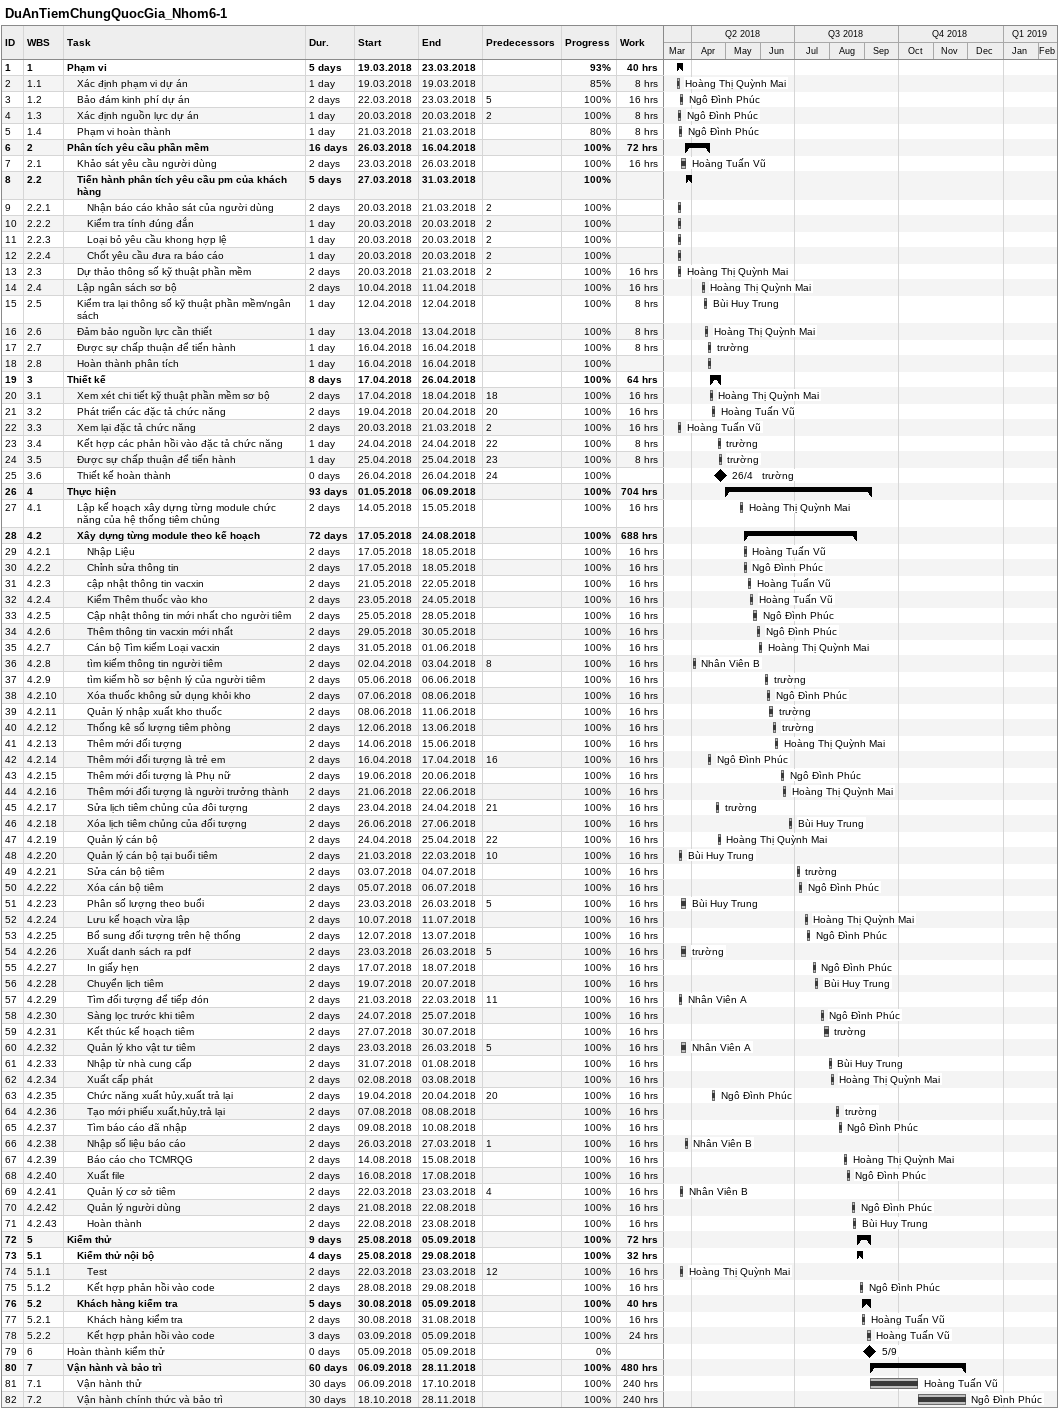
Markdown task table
DuAnTiemChungQuocGia_Nhom6-1

| ID | WBS | Task | Duration | Start | Finish | Predecessors | Resources | % complete | Work (h) |
|---|---|---|---|---|---|---|---|---|---|
| 1 | 1 | **Phạm vi** | 5d | 2018-03-19 | 2018-03-23 |  |  | 93 | 40 |
| 2 | 1.1 | Xác định phạm vi dự án | 1d | 2018-03-19 | 2018-03-19 |  | Hoàng Thị Quỳnh Mai | 85 | 8 |
| 3 | 1.2 | Bảo đám kinh phí dự án | 2d | 2018-03-22 | 2018-03-23 | 5 | Ngô Đình Phúc | 100 | 16 |
| 4 | 1.3 | Xác định nguồn lực dự án | 1d | 2018-03-20 | 2018-03-20 | 2 | Ngô Đình Phúc | 100 | 8 |
| 5 | 1.4 | Phạm vi hoàn thành | 1d | 2018-03-21 | 2018-03-21 |  | Ngô Đình Phúc | 80 | 8 |
| 6 | 2 | **Phân tích yêu cầu phần mềm** | 16d | 2018-03-26 | 2018-04-16 |  |  | 100 | 72 |
| 7 | 2.1 | Khảo sát yêu cầu người dùng | 2d | 2018-03-23 | 2018-03-26 |  | Hoàng Tuấn Vũ | 100 | 16 |
| 8 | 2.2 | **Tiến hành phân tích yêu cầu pm của khách hàng** | 5d | 2018-03-27 | 2018-03-31 |  |  | 100 |  |
| 9 | 2.2.1 | Nhận báo cáo khảo sát của người dùng | 2d | 2018-03-20 | 2018-03-21 | 2 |  | 100 |  |
| 10 | 2.2.2 | Kiểm tra tính đúng đắn | 1d | 2018-03-20 | 2018-03-20 | 2 |  | 100 |  |
| 11 | 2.2.3 | Loại bỏ yêu cầu khong hợp lệ | 1d | 2018-03-20 | 2018-03-20 | 2 |  | 100 |  |
| 12 | 2.2.4 | Chốt yêu cầu đưa ra báo cáo | 1d | 2018-03-20 | 2018-03-20 | 2 |  | 100 |  |
| 13 | 2.3 | Dự thảo thông số kỹ thuật phần mềm | 2d | 2018-03-20 | 2018-03-21 | 2 | Hoàng Thị Quỳnh Mai | 100 | 16 |
| 14 | 2.4 | Lập ngân sách sơ bộ | 2d | 2018-04-10 | 2018-04-11 |  | Hoàng Thị Quỳnh Mai | 100 | 16 |
| 15 | 2.5 | Kiểm tra lại thông số kỹ thuật phần mềm/ngân sách | 1d | 2018-04-12 | 2018-04-12 |  | Bùi Huy Trung | 100 | 8 |
| 16 | 2.6 | Đảm bảo nguồn lực cần thiết | 1d | 2018-04-13 | 2018-04-13 |  | Hoàng Thị Quỳnh Mai | 100 | 8 |
| 17 | 2.7 | Được sự chấp thuận để tiến hành | 1d | 2018-04-16 | 2018-04-16 |  | trường | 100 | 8 |
| 18 | 2.8 | Hoàn thành phân tích | 1d | 2018-04-16 | 2018-04-16 |  |  | 100 |  |
| 19 | 3 | **Thiết kế** | 8d | 2018-04-17 | 2018-04-26 |  |  | 100 | 64 |
| 20 | 3.1 | Xem xét chi tiết kỹ thuật phần mềm sơ bộ | 2d | 2018-04-17 | 2018-04-18 | 18 | Hoàng Thị Quỳnh Mai | 100 | 16 |
| 21 | 3.2 | Phát triển các đặc tả chức năng | 2d | 2018-04-19 | 2018-04-20 | 20 | Hoàng Tuấn Vũ | 100 | 16 |
| 22 | 3.3 | Xem lại đặc tả chức năng | 2d | 2018-03-20 | 2018-03-21 | 2 | Hoàng Tuấn Vũ | 100 | 16 |
| 23 | 3.4 | Kết hợp các phản hồi vào đặc tả chức năng | 1d | 2018-04-24 | 2018-04-24 | 22 | trường | 100 | 8 |
| 24 | 3.5 | Được sự chấp thuận để tiến hành | 1d | 2018-04-25 | 2018-04-25 | 23 | trường | 100 | 8 |
| 25 | 3.6 | Thiết kế hoàn thành | 0d | 2018-04-26 | 2018-04-26 | 24 | trường | 100 |  |
| 26 | 4 | **Thực hiện** | 93d | 2018-05-01 | 2018-09-06 |  |  | 100 | 704 |
| 27 | 4.1 | Lập kế hoạch xây dựng từng module chức năng của hệ thống tiêm chủng | 2d | 2018-05-14 | 2018-05-15 |  | Hoàng Thị Quỳnh Mai | 100 | 16 |
| 28 | 4.2 | **Xây dựng từng module theo kế hoạch** | 72d | 2018-05-17 | 2018-08-24 |  |  | 100 | 688 |
| 29 | 4.2.1 | Nhập Liệu | 2d | 2018-05-17 | 2018-05-18 |  | Hoàng Tuấn Vũ | 100 | 16 |
| 30 | 4.2.2 | Chỉnh sửa thông tin | 2d | 2018-05-17 | 2018-05-18 |  | Ngô Đình Phúc | 100 | 16 |
| 31 | 4.2.3 | cập nhật thông tin vacxin | 2d | 2018-05-21 | 2018-05-22 |  | Hoàng Tuấn Vũ | 100 | 16 |
| 32 | 4.2.4 | Kiểm Thêm thuốc vào kho | 2d | 2018-05-23 | 2018-05-24 |  | Hoàng Tuấn Vũ | 100 | 16 |
| 33 | 4.2.5 | Cập nhật thông tin mới nhất cho người tiêm | 2d | 2018-05-25 | 2018-05-28 |  | Ngô Đình Phúc | 100 | 16 |
| 34 | 4.2.6 | Thêm thông tin vacxin mới nhất | 2d | 2018-05-29 | 2018-05-30 |  | Ngô Đình Phúc | 100 | 16 |
| 35 | 4.2.7 | Cán bộ Tìm kiếm Loại vacxin | 2d | 2018-05-31 | 2018-06-01 |  | Hoàng Thị Quỳnh Mai | 100 | 16 |
| 36 | 4.2.8 | tìm kiếm thông tin người tiêm | 2d | 2018-04-02 | 2018-04-03 | 8 | Nhân Viên B | 100 | 16 |
| 37 | 4.2.9 | tìm kiếm hồ sơ bệnh lý của người tiêm | 2d | 2018-06-05 | 2018-06-06 |  | trường | 100 | 16 |
| 38 | 4.2.10 | Xóa thuốc không sử dụng khỏi kho | 2d | 2018-06-07 | 2018-06-08 |  | Ngô Đình Phúc | 100 | 16 |
| 39 | 4.2.11 | Quản lý nhập xuất kho thuốc | 2d | 2018-06-08 | 2018-06-11 |  | trường | 100 | 16 |
| 40 | 4.2.12 | Thống kê số lượng tiêm phòng | 2d | 2018-06-12 | 2018-06-13 |  | trường | 100 | 16 |
| 41 | 4.2.13 | Thêm mới đối tượng | 2d | 2018-06-14 | 2018-06-15 |  | Hoàng Thị Quỳnh Mai | 100 | 16 |
| 42 | 4.2.14 | Thêm mới đối tượng là trẻ em | 2d | 2018-04-16 | 2018-04-17 | 16 | Ngô Đình Phúc | 100 | 16 |
| 43 | 4.2.15 | Thêm mới đối tượng là Phụ nữ | 2d | 2018-06-19 | 2018-06-20 |  | Ngô Đình Phúc | 100 | 16 |
| 44 | 4.2.16 | Thêm mới đối tượng là người trưởng thành | 2d | 2018-06-21 | 2018-06-22 |  | Hoàng Thị Quỳnh Mai | 100 | 16 |
| 45 | 4.2.17 | Sửa lịch tiêm chủng của đôi tượng | 2d | 2018-04-23 | 2018-04-24 | 21 | trường | 100 | 16 |
| 46 | 4.2.18 | Xóa lịch tiêm chủng của đối tượng | 2d | 2018-06-26 | 2018-06-27 |  | Bùi Huy Trung | 100 | 16 |
| 47 | 4.2.19 | Quản lý cán bộ | 2d | 2018-04-24 | 2018-04-25 | 22 | Hoàng Thị Quỳnh Mai | 100 | 16 |
| 48 | 4.2.20 | Quản lý cán bộ tại buổi tiêm | 2d | 2018-03-21 | 2018-03-22 | 10 | Bùi Huy Trung | 100 | 16 |
| 49 | 4.2.21 | Sửa cán bộ tiêm | 2d | 2018-07-03 | 2018-07-04 |  | trường | 100 | 16 |
| 50 | 4.2.22 | Xóa cán bộ tiêm | 2d | 2018-07-05 | 2018-07-06 |  | Ngô Đình Phúc | 100 | 16 |
| 51 | 4.2.23 | Phân số lượng theo buổi | 2d | 2018-03-23 | 2018-03-26 | 5 | Bùi Huy Trung | 100 | 16 |
| 52 | 4.2.24 | Lưu kế hoạch vừa lập | 2d | 2018-07-10 | 2018-07-11 |  | Hoàng Thị Quỳnh Mai | 100 | 16 |
| 53 | 4.2.25 | Bổ sung đối tượng trên hệ thống | 2d | 2018-07-12 | 2018-07-13 |  | Ngô Đình Phúc | 100 | 16 |
| 54 | 4.2.26 | Xuất danh sách ra pdf | 2d | 2018-03-23 | 2018-03-26 | 5 | trường | 100 | 16 |
| 55 | 4.2.27 | In giấy hẹn | 2d | 2018-07-17 | 2018-07-18 |  | Ngô Đình Phúc | 100 | 16 |
| 56 | 4.2.28 | Chuyển lịch tiêm | 2d | 2018-07-19 | 2018-07-20 |  | Bùi Huy Trung | 100 | 16 |
| 57 | 4.2.29 | Tìm đối tượng để tiếp đón | 2d | 2018-03-21 | 2018-03-22 | 11 | Nhân Viên A | 100 | 16 |
| 58 | 4.2.30 | Sàng lọc trước khi tiêm | 2d | 2018-07-24 | 2018-07-25 |  | Ngô Đình Phúc | 100 | 16 |
| 59 | 4.2.31 | Kết thúc kế hoạch tiêm | 2d | 2018-07-27 | 2018-07-30 |  | trường | 100 | 16 |
| 60 | 4.2.32 | Quản lý kho vật tư tiêm | 2d | 2018-03-23 | 2018-03-26 | 5 | Nhân Viên A | 100 | 16 |
| 61 | 4.2.33 | Nhập từ nhà cung cấp | 2d | 2018-07-31 | 2018-08-01 |  | Bùi Huy Trung | 100 | 16 |
| 62 | 4.2.34 | Xuất cấp phát | 2d | 2018-08-02 | 2018-08-03 |  | Hoàng Thị Quỳnh Mai | 100 | 16 |
| 63 | 4.2.35 | Chức năng xuất hủy,xuất trả lại | 2d | 2018-04-19 | 2018-04-20 | 20 | Ngô Đình Phúc | 100 | 16 |
| 64 | 4.2.36 | Tạo mới phiếu xuất,hủy,trả lại | 2d | 2018-08-07 | 2018-08-08 |  | trường | 100 | 16 |
| 65 | 4.2.37 | Tìm báo cáo đã nhập | 2d | 2018-08-09 | 2018-08-10 |  | Ngô Đình Phúc | 100 | 16 |
| 66 | 4.2.38 | Nhập số liệu báo cáo | 2d | 2018-03-26 | 2018-03-27 | 1 | Nhân Viên B | 100 | 16 |
| 67 | 4.2.39 | Báo cáo cho TCMRQG | 2d | 2018-08-14 | 2018-08-15 |  | Hoàng Thị Quỳnh Mai | 100 | 16 |
| 68 | 4.2.40 | Xuất file | 2d | 2018-08-16 | 2018-08-17 |  | Ngô Đình Phúc | 100 | 16 |
| 69 | 4.2.41 | Quản lý cơ sở tiêm | 2d | 2018-03-22 | 2018-03-23 | 4 | Nhân Viên B | 100 | 16 |
| 70 | 4.2.42 | Quản lý người dùng | 2d | 2018-08-21 | 2018-08-22 |  | Ngô Đình Phúc | 100 | 16 |
| 71 | 4.2.43 | Hoàn thành | 2d | 2018-08-22 | 2018-08-23 |  | Bùi Huy Trung | 100 | 16 |
| 72 | 5 | **Kiểm thử** | 9d | 2018-08-25 | 2018-09-05 |  |  | 100 | 72 |
| 73 | 5.1 | **Kiểm thử nội bộ** | 4d | 2018-08-25 | 2018-08-29 |  |  | 100 | 32 |
| 74 | 5.1.1 | Test | 2d | 2018-03-22 | 2018-03-23 | 12 | Hoàng Thị Quỳnh Mai | 100 | 16 |
| 75 | 5.1.2 | Kết hợp phản hồi vào code | 2d | 2018-08-28 | 2018-08-29 |  | Ngô Đình Phúc | 100 | 16 |
| 76 | 5.2 | **Khách hàng kiểm tra** | 5d | 2018-08-30 | 2018-09-05 |  |  | 100 | 40 |
| 77 | 5.2.1 | Khách hàng kiểm tra | 2d | 2018-08-30 | 2018-08-31 |  | Hoàng Tuấn Vũ | 100 | 16 |
| 78 | 5.2.2 | Kết hợp phản hồi vào code | 3d | 2018-09-03 | 2018-09-05 |  | Hoàng Tuấn Vũ | 100 | 24 |
| 79 | 6 | Hoàn thành kiểm thử | 0d | 2018-09-05 | 2018-09-05 |  |  | 0 |  |
| 80 | 7 | **Vận hành và bảo trì** | 60d | 2018-09-06 | 2018-11-28 |  |  | 100 | 480 |
| 81 | 7.1 | Vận hành thử | 30d | 2018-09-06 | 2018-10-17 |  | Hoàng Tuấn Vũ | 100 | 240 |
| 82 | 7.2 | Vận hành chính thức và bảo trì | 30d | 2018-10-18 | 2018-11-28 |  | Ngô Đình Phúc | 100 | 240 |
